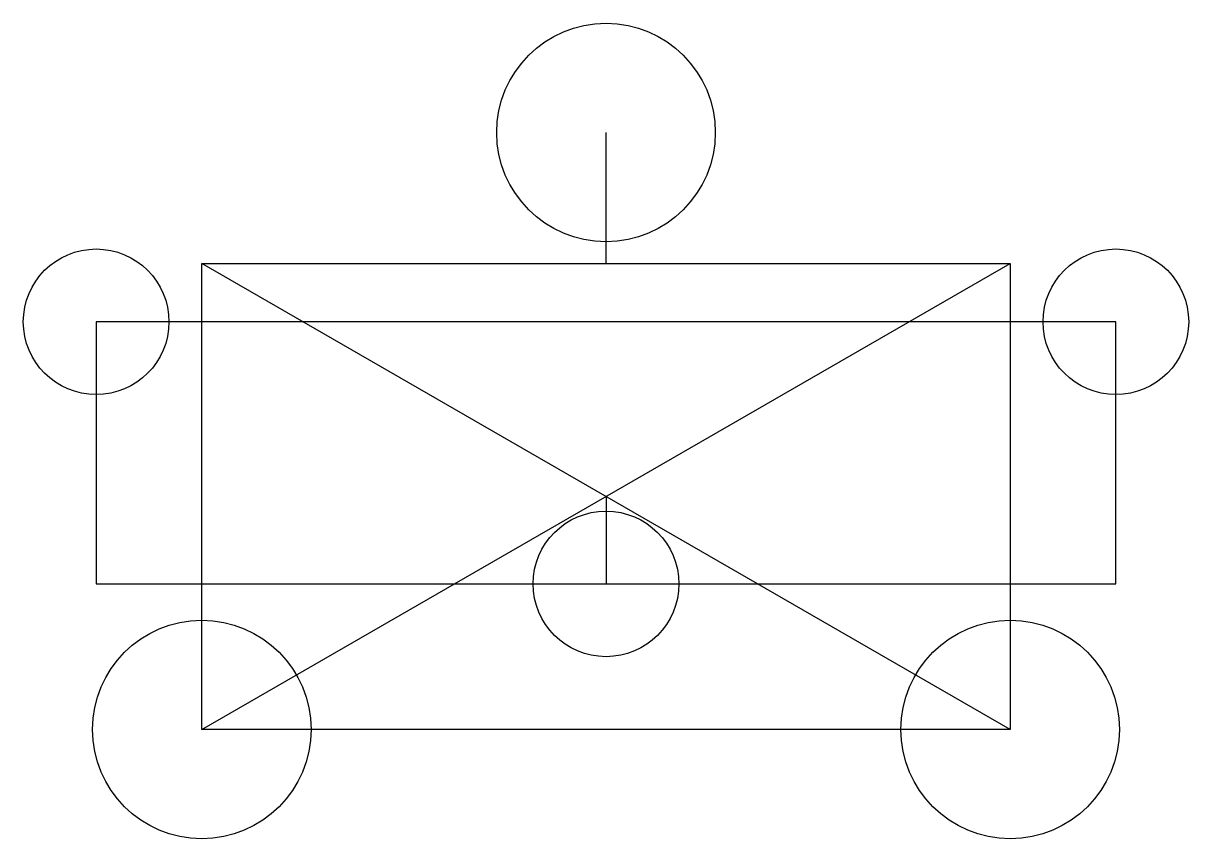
# Model space of a CAD drawing. Header units: millimetres. Extents: x -8 to 8, y -4.7 to 6.5.
import ezdxf

# ---------------------------------------------------------------- set-up
doc = ezdxf.new("R2010")
doc.units = ezdxf.units.MM
doc.layers.get('0').update_dxf_attribs({"linetype": 'CONTINUOUS'})

msp = doc.modelspace()

# ---------------------------------------------------------------- linework, layer by layer
for p, q in [((0, 3.2), (0, 5)), ((5.55, -3.2), (-5.55, 3.2)), ((-5.55, -3.2), (5.55, 3.2)), ((0, 0), (0, -1.2))]:
    msp.add_line(p, q)
for points in [[(5.55, -3.2), (-5.55, -3.2), (-5.55, 3.2), (5.55, 3.2)], [(-7, -1.2), (7, -1.2), (7, 2.4), (-7, 2.4)]]:
    msp.add_lwpolyline(points, close=True)
for centre, radius in [((0, 5), 1.5), ((-7, 2.4), 1), ((7, 2.4), 1), ((0, -1.2), 1), ((-5.55, -3.2), 1.5), ((5.55, -3.2), 1.5)]:
    msp.add_circle(centre, radius)

doc.saveas('drawing.dxf')
